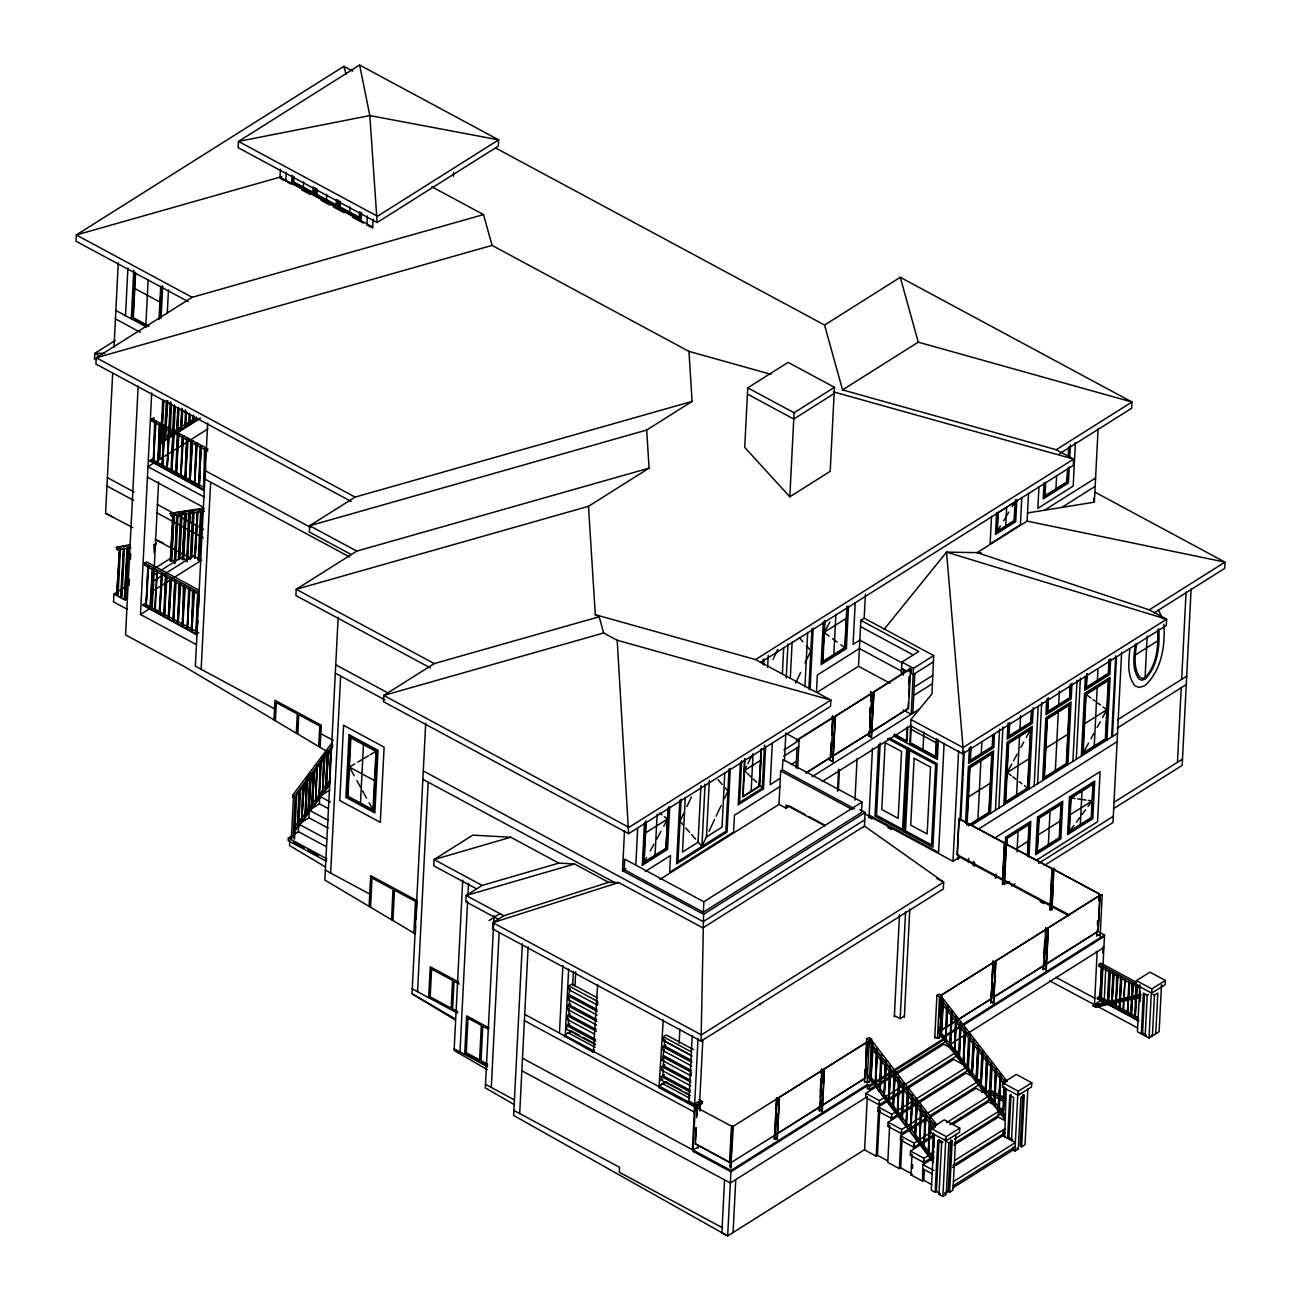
<?xml version="1.0" encoding="UTF-8"?>
<svg xmlns="http://www.w3.org/2000/svg" width="1301" height="1301" viewBox="0 0 1301 1301"><rect width="100%" height="100%" fill="white"/><g stroke="black" fill="none" stroke-linecap="round" stroke-linejoin="round"><path stroke-width="1.5" d="M731.975 1144.116L732.382 1125.674L730.772 1167.745L733.309 1126.292L776.892 1098.808L775.266 1134.96L731.487 1162.33M94.453 359.613L94.778 353.352L115.285 340.423M132.783 527.637L105.576 513.277L112.683 373.127M114 346.993L118.277 262.818M125.514 315.704L127.921 268.022M127.384 585.564L113.919 594.053L113.529 601.891L127.417 609.372M116.716 594.833L119.676 548.746L116.716 594.833L118.082 594.817L120.424 548.648L119.041 549.136M131.303 318.81L133.759 270.299M117.448 595.224L119.79 549.038M135.141 272.381L132.832 318.029L148.46 326.453M135.613 272.917L133.336 317.769L149.013 326.209M120.586 596.899L123.66 548.209L121.302 597.289L120.586 596.899L121.936 596.899L124.408 548.111M124.441 598.98L127.026 548.079L128.409 547.575L125.807 598.98L124.441 598.98L127.661 547.672M125.172 599.371L127.774 547.981M125.904 592.459L125.498 600.298L113.919 594.053M138.166 386.039L125.563 634.921L184.124 666.437L330.552 753.555M129.108 585.287L129.401 579.319M130.409 559.463L130.718 553.494M145.875 324.518L148.151 279.666M196.451 644.629L140.475 614.495L151.697 392.967M198.825 632.855L144.59 603.664L142.59 604.916L196.776 634.888M199.086 590.199L146.59 561.934L144.704 563.138L144.606 565.219L197.15 593.516L198.516 592.654M204.094 490.656L149.891 460.684L151.892 459.416L204.371 487.664M151.908 420.987L152.006 418.889L153.908 417.702L153.794 419.784L151.908 420.987L207.884 451.122M151.892 459.416L149.859 461.465M159.031 319.574L160.706 286.431M159.584 318.16L161.194 286.415M148.704 565.951L146.054 606.055L147.972 565.561M153.372 461.806L155.291 421.329L156.006 421.719L153.372 461.806L154.656 421.719M146.054 606.055L148.07 566.358M161.08 318.225L162.706 285.878M149.924 608.12L152.559 568.033L150.542 607.73M157.958 464.278L159.86 423.801L160.592 424.191L157.958 464.278L159.242 424.191L160.495 423.394M153.29 568.423L150.64 608.51M154.168 552.714L153.941 545.184M158.592 481.842L152.25 607.079L140.475 614.495M159.747 459.269L162.771 399.488M153.583 584.816L152.591 593.679M167.26 313.687L168.463 289.847M156.022 542.68L155.925 544.777L153.843 544.387M163.942 401.033L161.308 441.137L163.308 401.44L164.674 401.424M155.226 610.982L157.145 570.505M166.479 400.513L162.527 466.75L163.828 426.663L165.081 425.866M157.047 572.489L154.51 610.592M162.527 466.75L164.544 427.053L165.812 426.256M165.812 425.915L167.016 402.107M167.845 400.513L165.308 438.616L167.211 400.903M159.096 613.064L161.731 572.977L159.714 612.657M171 402.351L167.113 469.206L168.414 429.135L169.667 428.338M168.967 427.769L170.285 401.96M167.113 469.206L169.13 429.509L170.398 428.728M162.349 575.351L159.812 613.454M169.927 435.689L168.577 435.705L169.927 435.689L171.537 403.944M173.976 405.392L172.561 433.184L167.341 436.388M163.666 615.536L165.682 575.839L164.398 615.926L166.219 577.416M170.984 471.287L172.984 431.59L171.699 471.678L173.618 431.2M173.293 433.575L174.61 405.001M174.025 431.184L175.228 407.376M166.935 577.807L164.398 615.926M174.253 433.575L171.699 471.678M179.034 408.823L177.294 431.054L177.668 408.839M170.366 561.024L172.675 515.326L174.058 514.838L171.716 561.007L170.366 561.024L173.309 514.936M176.562 430.664L178.302 408.433M177.294 431.054L178.497 407.246M168.252 617.991L170.268 578.311L168.984 618.382L170.903 577.904M171.082 561.414L174.058 514.838M175.57 473.759L177.57 434.062L176.286 474.149L178.107 435.656M168.984 618.382L171.618 578.294L170.366 579.091M178.822 436.046L176.286 474.149M182.823 410.27L181.278 428.533L181.571 408.303M174.22 563.089L177.294 514.399L174.854 562.699M182.091 409.88L180.563 428.143M181.278 428.533L182.286 408.693M174.952 563.479L176.66 514.806M172.838 620.463L174.854 580.766L173.57 620.853L176.107 582.75M175.668 561.138L178.042 514.302M183.408 438.502L180.872 476.621L182.156 436.534L182.888 436.925M180.872 476.621L182.791 436.128L183.522 436.518M186.612 411.718L185.279 426.012L185.36 409.75M178.383 559.3L180.66 514.269L182.042 513.765L179.733 559.235M185.279 426.012L185.897 411.327M179.099 559.625L181.294 513.862M180.79 583.238L178.156 623.325L178.806 583.645M184.742 478.687L186.742 439.006L185.458 479.077L187.279 440.584M177.424 622.935L180.075 582.848M178.156 623.325L179.538 584.019M190.304 415.165L189.279 423.492L189.052 413.181M187.994 440.974L185.458 479.077M182.335 559.414L184.661 513.732L186.027 513.228L183.701 559.414L182.335 559.414L185.279 513.342M189.279 423.492L189.783 413.572M183.067 559.804L186.027 513.228M185.376 585.694L182.742 625.797L183.392 586.1M192.581 443.446L190.044 481.549L190.694 441.868M194.109 416.613L193.28 420.971L192.759 416.613M182.01 625.407L184.661 585.304M191.865 443.056L189.328 481.159M182.742 625.797L184.124 586.491M190.044 481.549L192.06 441.852M192.548 420.581L193.377 416.222M188.645 513.196L186.824 561.105M193.28 420.971L193.573 415.019M186.921 561.886L190.027 512.708L187.653 559.544M189.962 588.166L187.328 628.253L188.694 588.963M190.255 559.658L192.646 512.659L194.028 512.171L191.719 557.641M194.63 484.021L196.549 443.543L197.264 443.934L194.63 484.021L195.914 443.934L196.646 444.324M187.328 628.253L189.247 587.776L187.978 588.572M191.084 558.031L193.264 512.269M194.321 557.82L197.378 512.025L195.036 558.21L197.264 511.732M194.548 590.638L191.914 630.725L192.564 591.044M198.484 486.102L200.5 446.406L199.216 486.493L201.135 445.999L199.216 486.493M191.182 630.335L193.719 592.231M191.914 630.725L193.28 591.435M195.036 558.21L198.012 511.635M198.175 559.902L200.63 511.602L202.013 511.098L199.541 559.885L198.175 559.902L199.541 559.885M198.907 560.292L201.265 511.195M195.768 632.806L197.785 593.11L196.5 633.197L197.833 620.821M205.802 449.252L203.802 488.948L204.452 449.268M207.688 423.036L195.361 666.177L274.511 708.785M198.533 606.933L199.134 595.029M205.038 478.573L205.639 466.652M206.339 452.764L206.55 448.796M201.151 669.299L210.632 482.199M280.414 169.211L279.959 178.156L284.317 180.514M285.781 181.294L286.236 172.35M292.042 175.293L291.652 183.002L361.141 220.422L361.532 212.697M293.473 176.237L293.164 182.221L313.443 193.133L313.736 187.149M293.945 176.741L293.684 181.961L312.988 192.353L313.248 187.133M273.958 719.876L274.95 700.296L321.282 725.242L320.16 747.376M275.389 720.738L276.316 702.654L297.311 713.94L296.335 733.195M303.328 187.149L303.605 181.929M314.809 195.475L315.2 187.767M316.647 188.71L316.338 194.695L336.601 205.607L336.91 199.622M317.102 189.198L316.842 194.434L336.146 204.826L336.422 199.59M291.684 835.925L288.318 838.055L288.188 840.69L326.6 861.36M289.781 840.56L289.538 845.504L325.494 867.019M293.115 838.104L295.197 796.911L294.319 798.082L292.627 797.171L292.725 795.074L332.275 742.481M291.326 839.161L293.506 796.001L292.627 797.171M294.319 798.082L294.416 795.984L332.763 744.985M297.783 734.057L298.758 714.721L319.753 726.023L318.712 746.595M326.502 199.622L326.762 194.402M294.481 839.145L294.888 831.225L329.625 785.007M298.791 824.151L297.506 824.492L299.214 790.748M297.506 824.492L299.653 792.374M298.238 824.883L299.864 788.455M295.051 833.811L298.417 831.681L300.58 788.845M302.775 786.032L301.783 820.167L304.141 784.113L301.783 820.167M299.181 822.346L301.621 819.028L303.312 785.69M306.272 781.381L305.28 815.516L307.621 779.478M306.906 779.088L305.833 814.768M305.28 815.516L306.337 779.819M337.984 207.949L338.374 200.24M309.687 776.827L307.979 810.572L309.264 810.214M310.24 776.486L308.548 809.824L328.486 820.508M308.711 810.962L311.053 774.908L308.89 817.744L300.482 823.045M339.805 201.183L339.496 207.168L359.775 218.064L360.068 212.096M340.277 201.671L340.016 206.892L359.32 217.283L359.58 212.063M312.191 806.327L314.533 770.273L312.191 806.327L313.167 772.192M311.459 805.937L313.72 771.851M316.615 767.606L315.639 801.758L317.249 765.313L315.639 801.758M320.192 761.41L319.119 797.106L321.477 761.052L320.745 760.662L319.119 797.106M310.955 809.108L319.379 803.807L319.753 796.342M349.66 212.096L349.936 206.875M323.445 761.427L322.615 792.455L324.242 756.027M322.615 792.455L324.974 756.418M327.185 752.108L328.47 751.75L326.128 787.804L327.104 753.653M325.396 787.414L327.754 751.36M326.128 787.804L328.454 751.767M330.617 749.002L329.625 783.137M329.462 781.999L329.755 776.128M330.259 766.322L331.056 750.628M338.162 617.162L324.843 880.045L415.328 933.874L415.702 926.442M330.194 782.389L330.389 778.356M330.649 873.036L340.634 676.048M367.321 215.999L366.866 224.943L371.175 227.268M372.623 228.033L373.078 219.088M377.144 222.504L369.826 115.578L359.629 65.05L238.473 141.419L238.148 147.696L377.144 222.504L498.299 146.135L498.625 139.857L359.629 65.05M360.475 803.075L363.434 744.579M373.013 809.84L375.973 751.344L350.88 737.83L347.92 796.326L373.013 809.84L369.094 802.733M369.11 906.39L370.671 875.719L417.003 900.65L416.076 919.01M370.557 907.252L372.037 878.061L393.032 889.364L391.503 919.709M392.935 920.555L394.479 890.144L415.474 901.43L413.881 933.012M455.171 1019.919L412.01 993.769L425.703 723.275M453.431 176.253L453.642 172.269M417.556 991.687L428.175 782.161M428.663 997.656L430.224 966.757L458.733 982.109M462.733 880.11L454.114 1050.46L487.322 1069.682M459.985 1051.907L467.612 901.3M467.921 895.283L468.523 883.233M494.055 915.644L485.322 1087.864L514.35 1104.679M491.29 1087.441L499.129 932.817M522.335 943.762L513.635 1115.461L727.666 1235.95L864.628 1149.612M519.684 1113.542L528.141 946.721M597.614 984.515L593.37 1052.314L559.463 1033.075L562.878 965.423M579.726 1035.498L571.22 1030.912L564.488 1035.157L564.406 1036.718L565.252 1036.198L573.757 1040.784M565.333 1034.523L568.651 968.936M569.74 1023.757L566.797 1025.611L566.618 1029.27L595.582 1044.849M594.378 1034.002L567.122 1019.333L567.301 1015.691L570.245 1013.821M596.574 1025.009L567.626 1009.413L567.805 1005.754L570.749 1003.9M597.078 1015.073L568.13 999.493L570.098 988.646M568.813 985.914L568.635 989.573L597.582 1005.153L597.777 1001.494L568.813 985.914L571.757 984.06L597.305 997.818M568.521 1019.984L568.277 1024.684L595.533 1039.353M569.513 1000.127L569.285 1004.827L596.541 1019.496M570.293 1033.01L570.375 1031.351M572.7 985.638L573.399 971.717M575.009 985.963L575.725 971.814M593.37 1052.314L594.297 1050.118M859.831 809.629L865.116 812.475L703.581 914.31L622.496 870.662L624.529 830.526M628.627 833.648L617.178 640.255L603.664 632.985L383.779 695.417L383.453 701.678L628.627 833.648L830.558 706.362L830.867 700.084L755.572 659.574L595.305 614.69L588.491 506.317L649.069 468.132L646.678 430.046L692.099 401.407L688.961 351.384L492.054 245.385L96.258 357.775L95.932 364.036L351.205 501.438M635.799 865.523L637.701 827.778M669.722 806.88L667.559 849.342L642.32 865.246L644.467 822.785M645.768 821.256L643.67 862.888L666.388 848.561L668.486 806.896M646.19 821.207L644.109 862.108L665.982 848.317L667.885 818.801L645.589 832.851M655.053 855.212L657.119 814.263M665.982 848.317L667.966 809.32M698.995 1099.687L702.491 1101.573L702.41 1103.134L695.677 1107.379L659.005 1087.636L659.087 1086.075L665.803 1081.83L681.529 1090.287M659.005 1087.636L663.25 1019.854M690.376 1095.637L661.217 1080.172L661.396 1076.529L664.339 1074.675M690.668 1085.847L661.721 1070.251L661.9 1066.592L664.844 1064.738M662.404 1056.672L691.351 1072.268L691.173 1075.927L662.209 1060.331L664.193 1049.484L662.713 1050.411L691.677 1065.991M662.713 1050.411L662.908 1046.752L665.852 1044.898M692.181 1056.07L663.217 1040.491L663.412 1036.832L666.356 1034.978L693.612 1049.647M679.821 800.196L676.601 863.864L727.08 832.038L730.316 768.371M681.106 799.172L677.951 861.506L725.893 831.274L729.064 768.94M685.253 797.724L682.488 852.057L698.052 842.251L700.93 785.706M679.171 1043.142L679.886 1029.026M688.88 1101.134L692.213 1035.433M697.564 841.405L701.922 846.382L705.077 784.048M709.338 780.405L706.476 836.95L722.039 827.127L724.787 772.794M703.857 901.756L624.708 859.164L624.187 869.605L703.337 912.212L703.857 901.756L862.043 802.05L782.893 759.459L782.356 769.899L780.681 770.956L778.974 804.392L659.9 879.443M703.581 914.31L701.06 1041.142L492.559 928.93L492.884 922.653L503.812 915.758L608.624 882.338L618.658 882.55L702.898 927.889L864.433 826.054L865.116 812.475M698.003 1038.556L694.669 1104.142L699.727 1100.971L701.646 1102.012M695.677 1107.379L695.759 1105.817L702.491 1101.573M695.433 1139.839L696.035 1127.821M696.653 1115.803L697.06 1107.802L731.487 1126.146L729.503 1162.281L695.238 1143.839M696.214 1127.723L695.401 1143.725L729.503 1162.281M696.718 1117.705L697.222 1107.688M699.336 1108.615L699.531 1104.63M699.727 1100.971L702.849 1039.353M698.068 1148.198L698.133 1146.897L693.091 1150.068L730.983 1170.461L867.539 1084.383L869.458 1085.424L890.03 1072.463M699.954 1111.005L700.361 1103.02L701.564 1103.671M747.733 387.828L744.725 447.398L789.821 496.787L830.201 471.336L834.461 387.308L788.13 362.361L747.733 387.828L794.065 412.759L834.461 387.308M740.383 762.337L738.236 804.782L763.476 788.878L765.622 746.416M741.684 760.743L739.586 802.424L762.288 788.113L764.468 745.148M744.595 758.743L742.66 797.009L759.589 786.341L761.492 748.612M745.001 758.727L743.099 796.228L759.182 786.08L760.906 760.158L744.4 770.566L746.319 772.404M724.559 1179.893L721.876 1232.828L727.666 1235.95L730.983 1170.461M732.008 1125.723L730.284 1167.192M731.162 1167.713L730.349 1165.891L731.569 1141.758M731.78 1137.741L732.382 1125.674M751.149 791.154L753.051 753.653M733.081 1232.535L735.764 1179.584M762.516 663.949L762.711 659.965M763.687 664.974L763.98 658.94M759.182 786.08L761.052 749.165M767.639 667.364L768.24 655.379M772.322 742.92L770.208 784.633L780.307 778.274M760.174 1004.86L760.256 1003.413M789.821 496.787L794.065 412.759M782.389 673.609L783.706 647.491M786.227 678L787.967 643.816M784.454 760.809L785.869 732.707M790.292 678.341L792.13 642.109M778.974 804.392L785.967 808.149L786.113 805.01L824.818 825.842M774.339 1139.318L776.713 1097.637L779.364 1099.069L777.315 1139.286L774.404 1138.017L777.315 1139.286M774.599 1139.156L776.713 1097.637M776.892 1098.808L775.266 1134.96M777.364 1119.836L777.656 1113.835M777.347 1123.95L777.852 1113.932M777.055 1139.448L779.364 1099.069M796.049 768.045L797.074 747.782M797.659 768.549L799.074 740.464L787.495 734.219M804.929 686.895L807.677 632.432M808.88 689.026L811.938 628.708M810.068 689.823L813.19 628.139M816.491 691.742L817.337 675.04L859.408 648.516L901.512 671.186M823.273 622.106L821.126 664.551L846.366 648.646L848.512 606.185M824.574 620.512L822.46 662.193L845.178 647.865L847.293 606.201M824.98 620.463L822.915 661.412L844.788 647.622L846.853 606.673M833.843 654.517L835.876 614.316M835.388 717.615L832.364 716.282L835.388 717.615L832.916 761.654L830.136 760.158L831.306 742.042M832.006 728.088L832.624 716.119M807.238 771.948L830.916 757.019L831.632 743.131M832.022 735.195L832.933 717.323L831.29 757.215L805.904 773.217M833.307 746.335L834.022 732.447M834.624 720.526L834.819 716.558L871.751 693.287L834.819 716.558M832.916 761.654L835.128 717.778M819.305 1110.973L819.581 1105.655M820.297 1091.572L820.898 1079.505M821.207 1073.471L821.679 1069.292L824.33 1070.723L822.232 1112.241M819.565 1110.81L819.841 1105.476M820.248 1097.442L821.159 1079.342M821.468 1073.309L821.679 1069.292M820.037 1106.5L821.858 1070.463L820.232 1106.598L776.843 1133.952L820.232 1106.598M837.502 791.35L838.625 769.216M821.809 1105.606L865.393 1078.139L867.23 1042.101L865.214 1078.025L821.809 1105.606L821.923 1099.508M822.915 1083.587L823.435 1069.471L867.035 1041.987L865.214 1078.025M822.021 1111.103L819.37 1109.672L822.021 1111.103L824.33 1070.723M838.397 789.837L839.421 769.704M855.212 602.688L853.098 644.402L859.831 640.157L901.951 662.827M817.093 692.376L858.497 666.275L860.823 620.317L864.189 618.186L865.409 594.346M854.968 800.164L857.083 758.45M862.043 802.05L861.506 812.507L703.337 912.212M870.613 696.019L870.824 692.034L873.849 693.368L871.361 737.407L868.596 735.911L868.792 731.926M869.702 713.973L870.011 707.988M868.596 735.911L869.052 731.764M869.767 717.794L870.271 707.825M870.873 695.856L871.085 691.872M869.686 726.82L870.694 706.98M870.987 701.028L871.394 693.091M832.803 756.255L869.751 732.967L871.751 693.287M908.423 702.41L908.131 708.362L871.263 732.008L871.768 722.088M872.272 712.167L873.28 692.327L910.505 668.86L908.488 708.557L871.263 732.008M871.361 737.407L873.849 693.368M872.483 748.303L869.101 815.06L938.59 852.464L944.119 743.229M878.614 744.448L874.988 816.085L932.915 847.26L937.143 763.687L889.445 738.009M880.192 742.904L876.516 815.288L902.585 829.322L906.651 748.888L887.542 738.594M867.328 1082.546L864.466 1081.245L865.067 1069.162M865.783 1055.062L866.612 1038.946L868.922 1037.482L871.572 1038.914L871.377 1042.947M864.612 1082.416L864.466 1081.245M906.26 1087.734L957.081 1055.696L957.292 1051.517L943.794 1044.248L865.848 1093.36L865.637 1097.54L879.151 1104.825L902.878 1089.864M871.572 1038.914L869.263 1040.377L867.117 1082.676L869.426 1081.212M868.97 1044.882L869.442 1040.767L871.133 1039.71L936.948 1125.105M867.539 1084.383L867.328 1088.563L869.247 1089.604L944.656 1042.068M867.312 1096.662L864.612 1149.938L876.207 1156.166L877.459 1155.369L879.752 1110.111L878.077 1111.168L891.592 1118.437L967.001 1070.902L967.131 1068.121M869.312 1076.399L869.377 1075.146L867.442 1076.382M869.361 1082.53L871.166 1046.963M869.247 1089.604L869.458 1085.424M872.987 1049.744L870.873 1079.375L871.751 1047.289M870.873 1079.375L872.451 1048.183M877.394 1055.453L875.297 1085.083L876.272 1051.045M875.915 1084.676L876.598 1056.493M875.297 1085.083L876.874 1053.891M881.818 1061.161L879.704 1090.791L880.598 1058.705M878.077 1111.168L878.289 1106.988L904.13 1090.693M876.207 1156.166L878.712 1106.728M880.338 1090.384L881.216 1058.298M879.151 1104.825L879.362 1100.646L957.292 1051.517M879.704 1090.791L881.395 1057.648M901.3 674.308L901.918 662.095L918.75 651.492L860.823 620.317M903.236 675.219L903.528 669.397M886.257 1066.853L884.143 1096.483L885.022 1064.397M884.143 1096.483L885.721 1065.308M908.732 684.163L909.123 676.39M909.399 671.121L909.529 668.34L911.464 669.381L911.253 673.56L913.188 674.601L933.37 661.867M890.665 1072.561L888.55 1102.207L889.429 1070.121M908.732 696.442L909.741 676.601M889.185 1101.801L890.063 1069.715M907.252 727.21L906.569 740.789L894.015 734.04M888.55 1102.207L890.128 1071.016M907.74 727.47L907.025 741.57L894.86 735.032M925.206 1118.714L901.495 1133.659L887.981 1126.39L888.193 1122.21L966.123 1073.081L979.637 1080.35L979.425 1084.53L930.28 1115.51M894.324 1016.878L899.495 914.652M903.951 831.664L908.179 748.108M864.189 618.186L933.695 655.59L932.004 693.856L910.911 719.518L909.919 743.131L935.988 757.166L936.899 739.033M933.695 655.59L913.497 668.324L911.172 714.282L903.122 709.956M891.136 1120.34L891.348 1116.339M911.318 725.405L910.424 742.871L935.533 756.385L936.411 738.919M891.592 1118.437L891.803 1114.258L912.359 1101.297M895.088 1078.269L892.974 1107.915L893.852 1075.813M893.608 1107.509L894.681 1071.52M892.974 1107.915L894.551 1076.724M912.847 713.224L914.863 673.528M894.389 1015.577L900.178 1018.683L905.594 911.708M899.511 1083.977L897.397 1113.607L898.373 1079.586M897.397 1113.607L898.975 1082.432M904.325 1017.333L909.806 909.057M904.016 1087.734L901.821 1119.315L902.699 1087.229M932.784 1135.399L913.92 1147.287L900.406 1140.001L900.617 1135.822L926.458 1119.543M902.439 1118.925L903.333 1086.839M887.981 1126.39L889.656 1125.316L887.786 1162.395L899.365 1168.64L901.251 1131.561M901.821 1119.315L903.496 1086.189M901.495 1133.659L901.707 1129.479L923.726 1115.591M899.365 1168.64L900.634 1167.843L902.097 1138.944L900.406 1140.001M922.978 749.62L923.856 732.17M908.342 1095.393L906.228 1125.023L907.122 1092.938M906.228 1125.023L907.822 1093.848M911.529 1098.646L910.651 1130.732L912.863 1099.15M910.651 1130.732L912.164 1098.255M933.988 1156.085L923.824 1162.492L910.326 1155.223L910.537 1151.043L934.053 1136.212M924.344 1169.566L923.791 1180.316L922.539 1181.097L910.944 1174.868L912.001 1154.166L910.326 1155.223M912.505 1168.331L912.7 1164.509M913.481 1149.19L913.676 1145.173M917.189 1106.809L915.075 1136.44L915.953 1104.354M913.92 1147.287L914.131 1143.107L931.272 1132.293M915.709 1136.049L916.782 1100.061M915.075 1136.44L916.652 1105.265M938.346 739.927L937.354 759.508L893.478 735.894M921.612 1112.518L919.498 1142.148L920.376 1110.062M919.498 1142.148L921.075 1110.973M926.133 1116.274L923.921 1147.856L924.8 1115.77M932.167 1173.909L922.751 1168.835L922.962 1164.671L931.858 1159.061M923.921 1147.856L925.596 1114.729M922.539 1181.097L922.751 1168.835M923.385 1164.395L923.58 1160.394M923.824 1162.492L924.035 1158.313L934.216 1151.905M930.443 1123.934L928.345 1153.564L929.223 1121.478M928.963 1153.174L929.646 1124.975M928.345 1153.564L929.922 1122.389M934.736 1038.214L936.915 995.379L939.013 994.062L941.664 995.476L941.469 999.444M930.817 1128.325L930.605 1132.504L946.055 1140.814L959.52 1132.342L959.731 1128.162L944.282 1119.836L930.817 1128.325L946.266 1136.635L959.731 1128.162M934.817 1036.897L937.468 1038.328L939.566 996.81L941.664 995.476M1005.234 1115.461L939.68 1030.831L937.988 1031.904L1005.023 1119.754M1004.193 1083.879L939.582 1000.469L939.777 996.68M932.069 1158.362L933.386 1158.882L932.069 1158.362L933.337 1133.025M993.476 962.512L940.851 995.46L993.281 962.415L991.655 998.55L939.208 1031.595L939.224 1027.497M939.94 1013.479L940.542 1001.461M932.752 1159.272L934.037 1133.935M939.208 1031.595L939.42 1027.595M939.924 1017.593L940.737 1001.575M934.118 1134.472L931.288 1190.252L935.159 1192.318L936.427 1191.521L939.029 1140.034L942.883 1142.115L941.631 1142.912L939.013 1194.399L942.883 1196.481L946.25 1194.351L948.852 1142.863L952.218 1140.749L950.771 1139.969L948.169 1191.456L944.802 1193.586L946.25 1194.351M933.988 1147.189L934.183 1143.286M939.501 1038.312L941.273 1003.396M943.355 1004.73L941.192 1035.238L942.119 1002.225M941.192 1035.238L942.818 1003.12M935.159 1192.318L937.761 1140.831L939.029 1140.034M865.116 813.987L953.015 861.295L958.626 750.742M948.12 1006.275L946.64 1005.917L947.974 1006.421L945.616 1041.011L946.543 1007.933M945.616 1041.011L947.242 1008.828M958.967 818.622L957.146 854.659L1002.616 879.134L1004.6 842.983L958.967 818.622L1004.437 843.097M957.308 854.546L959.13 818.508M821.988 781.641L910.586 725.779L962.707 753.832L963.033 747.571L946.543 552.128L981.165 552.697M958.252 854.399L958.008 859.424L959.748 857.05L1068.788 915.741M959.959 820.866L963.456 751.848M952.186 1016.162L950.023 1046.785L950.966 1013.642M960.788 820.329L964.285 751.311M950.657 1046.394L951.6 1013.251M950.023 1046.785L951.665 1014.552M942.883 1196.481L945.697 1140.717M946.055 1140.814L946.266 1136.635M956.609 1021.887L954.446 1052.574L955.389 1019.35M965.537 823.273L968.399 766.663L993.59 750.775L990.419 813.45M969.359 747.864L968.562 763.524L993.801 747.62L994.501 733.91M954.446 1052.574L956.089 1020.26M966.676 824.98L969.587 767.427L992.24 753.149L989.232 812.686L968.188 825.956M970.611 747.067L969.895 761.166L992.614 746.839L993.232 734.756M967.115 824.232L969.977 767.688L991.801 753.93L988.841 812.426L968.578 825.208M971.034 746.79L970.351 760.369L992.224 746.579L992.809 734.951M948.169 1191.456L949.616 1192.236L952.218 1140.749M961.032 1027.595L958.87 1058.347L959.813 1025.074M968.432 862.384L968.643 858.367M959.487 1057.941L960.333 1026.7M958.87 1058.347L960.496 1025.969M955.796 1134.326L952.982 1190.122L949.616 1192.236M965.456 1033.303L963.277 1064.12L964.22 1030.782M963.911 1063.714L964.659 1034.441M973.181 865.36L973.376 861.392M963.277 1064.12L964.919 1031.677M991.525 516.399L990.126 543.867L1020.423 524.758L1021.805 497.307M974.351 866.32L974.547 862.27M977.929 819.305L980.889 760.809M981.279 753.474L981.881 741.846M967.001 1068.983L968.562 1038.296M967.7 1069.894L969.343 1037.271M968.334 1069.503L970.074 1034.962L968.741 1034.458L970.074 1034.962M996.599 512.529L995.493 534.402L1015.691 521.685L1016.797 499.795M997.818 512.724L996.842 532.044L1014.504 520.904L1015.577 499.649M1008.34 506.089L1015.073 501.844L1014.113 520.66L997.282 531.263L998.241 512.464L1006.649 507.146L1005.706 525.962M971.424 1074.756L973.067 1042.085M972.042 1074.366L973.603 1043.613M973.766 1042.995L972.107 1075.667L974.303 1044.508M978.189 1048.704L976.531 1081.44L977.49 1047.793M977.929 1051.257L975.831 1080.529M977.165 1081.05L978.726 1050.232M980.255 1086.302L981.913 1053.517M982.613 1054.412L980.954 1087.229L983.149 1055.94M995.46 810.279L999.575 729.08M995.33 878.11L995.525 874.386M998.826 808.149L1002.941 726.95M986.337 1059.225L985.361 1093.003L987.036 1060.12M995.72 878.37L995.932 874.305M986.776 1062.689L985.995 1092.596L987.573 1061.665M990.728 1002.925L991.297 991.557M992.012 977.474L993.086 961.228L995.753 962.659L993.639 1004.177M990.988 1002.746L993.086 961.228M993.346 991.443L993.753 983.442L993.33 995.558M994.663 965.423L994.858 961.406L1046.004 929.402L1044.166 965.44L993.232 997.558M994.647 969.521L995.054 961.52L1046.004 929.402M993.379 1004.339L995.753 962.659M989.085 1097.865L990.76 1064.934M1003.868 804.977L1007.055 742.302L1032.295 726.381L1029.124 789.056M1007.999 723.486L1007.202 739.163L1032.441 723.258L1033.238 707.581M989.541 1095.572L989.329 1099.752L949.909 1124.584M989.785 1098.776L991.46 1065.828M990.468 1098.337L992.045 1067.34M1009.267 722.689L1008.551 736.805L1031.27 722.478L1031.872 710.395M1009.69 722.429L1008.991 736.008L1030.88 722.218L1031.465 710.59M1002.453 884.16L1004.486 883.216L1002.453 884.16L1004.6 842.983M1002.746 884.322L1004.795 844.105L1006.519 843.015L1004.795 844.105M1005.25 843.227L1005.543 837.291L1030.782 821.37L1028.977 857.001M1004.112 884.371L1006.226 842.853M1004.421 884.534L1006.73 838.055L1029.449 823.744L1027.806 856.188M995.867 1071.552L994.208 1104.549L995.167 1070.642M1006.746 845.748L1007.12 838.316L1028.993 824.525L1027.4 856.091M996.403 1073.097L994.826 1104.159L993.509 1103.638M962.707 753.832L1166.314 625.488L1166.639 619.227L1149.255 609.86L977.132 552.632L1027.123 521.116L1028.522 493.372M1000.29 1077.261L998.615 1110.322L1000.469 1073.862M997.948 1117.396L998.143 1113.396M1000.03 1079.846L997.916 1109.411M999.249 1109.932L1000.827 1078.805M1016.601 794.927L1019.561 736.431M1019.935 729.113L1020.618 715.534M1002.86 1082.92L1002.648 1087.099L1018.098 1095.409L1031.563 1086.92L1031.774 1082.741L1016.325 1074.431L1002.86 1082.92L1018.309 1091.23L1031.774 1082.741M998.599 1107.379L1001.981 1109.184L1001.754 1113.363L954.316 1143.27M1003.722 1087.912L1003.038 1116.095L1005.055 1088.417M1003.038 1116.095L1004.518 1086.872M1017.024 851.846L1018.065 831.42M952.576 1167.452L1002.811 1135.789L1003.006 1131.789M1003.77 1136.31L1004.112 1129.512M1006.161 1089.035L1004.73 1136.83M1038.962 486.574L1037.856 508.333L1073.195 486.054L1075.407 442.551M1009.804 1095.426L1007.625 1138.391L1008.893 1137.594L1011.072 1094.629L1009.804 1095.426L1013.674 1097.491L1011.495 1140.473L1012.747 1139.676L1008.893 1137.594M1027.546 788.032L1030.506 729.536L1008.633 743.326L1005.657 801.823L1027.546 788.032L1024.472 785.674M1044.036 482.834L1043.223 498.868L1068.463 482.964L1069.276 466.913M1045.256 482.801L1044.573 496.51L1067.292 482.199L1067.975 468.49M1045.695 482.313L1045.012 495.73L1066.885 481.939L1067.568 468.539M952.722 1188.024L1012.991 1150.035L1013.137 1147.124M1012.991 1150.035L1014.926 1151.06L1017.854 1093.312L1019.773 1094.352M1018.098 1095.409L1018.309 1091.23M1034.165 785.869L1038.182 706.703M1014.926 1151.06L1018.293 1148.946L1020.895 1097.459L1024.261 1095.328L1022.814 1094.548L1020.195 1146.051L1021.659 1146.832L1025.009 1144.701L1027.839 1088.937M1037.58 783.722L1041.694 702.524M1021.659 1146.832L1024.261 1095.328M1055.957 488.834L1056.623 475.418M1042.638 780.535L1045.809 717.859L1071.048 701.955L1067.877 764.63M1046.752 699.06L1045.955 714.737L1071.211 698.816L1071.991 683.155M1048.021 698.263L1047.305 712.363L1070.024 698.052L1070.625 685.969M1048.443 698.003L1047.744 711.582L1069.633 697.791L1070.316 684.212M1048.346 844.691L1050.037 811.271M1068.154 457.041L1068.641 447.463M1068.576 456.732L1069.064 446.942M1043.516 964.48L1043.256 969.814L1043.776 964.317M1044.02 954.43L1044.736 940.347M1044.085 958.284L1044.898 942.2M1045.305 934.151L1045.614 928.117L1048.264 929.548L1046.232 969.765L1043.321 968.497L1046.232 969.765M1045.809 929.304L1043.987 965.342L993.037 997.444M1069.78 456.895L1070.398 444.861M1045.776 960.333L1045.581 964.334L1097.995 931.288L1100.012 895.348L1098.19 931.386L1045.744 964.448L1045.955 960.447M1046.687 942.314L1047.094 934.297M1055.355 770.501L1058.347 711.484M1058.689 704.687L1059.372 691.107M1046.655 946.429L1047.272 934.411M1045.971 969.928L1048.264 929.548M1049.94 909.708L1051.972 908.781L1049.94 909.708L1052.086 868.548L1006.242 844.056L1051.924 868.645M1050.232 909.871L1052.086 868.548M1053.403 880.631L1053.712 868.401L1051.907 910.098L1053.192 884.647M1069.373 831.437L1071.065 798.001L1092.938 784.21L1091.246 817.646L1069.373 831.437L1073.992 825.387M1072.918 761.443L1077.033 680.244M1076.285 759.329L1080.399 678.13M1081.326 756.141L1084.514 693.466L1110.111 677.333L1106.94 739.993M1085.359 676.618L1084.66 690.343L1109.899 674.422L1110.696 658.761M1027.367 512.984L1094.369 502.17L1098.109 428.338M1086.725 673.869L1086.01 687.969L1108.728 673.658L1109.444 659.558M1083.115 752.986L1086.091 694.49L1108.322 680.472L1105.362 738.968L1083.115 752.986L1088.628 742.952M1087.148 673.609L1086.449 687.188L1108.322 673.398L1109.021 659.818M1080.318 824.541L1082.009 791.106M1097.393 680.293L1097.979 668.649M1094.239 745.977L1097.198 687.481M1096.857 936.313L1097.036 930.752M1097.426 924.946L1097.54 920.685M1098.646 900.829L1098.873 894.551L1102.289 895.039L1098.873 894.551M1140.701 994.566L1094.483 1004.714L1097.166 951.763L1096.206 951.242M1100.174 936.557L1102.191 894.812M1138.375 1020.748L1097.393 998.68L1097.442 997.639L1099.134 996.582L1138.326 1017.675M1140.018 988.353L1099.036 966.301L1099.134 964.204L1100.825 963.147L1136.456 982.336M1111.623 737.049L1115.738 655.85M1099.134 996.582L1097.393 998.68M1112.469 736.512L1116.469 657.347M1102.598 966.871L1100.386 998.599L1101.248 966.871M1099.654 998.209L1101.882 966.48M1100.386 998.599L1101.963 967.261M1102.646 952.852L1102.939 946.998L1103.899 947.518L950.868 1043.987M1101.329 998.143L1104.533 934.98L1099.166 932.101M1104.24 1000.68L1105.736 968.562M1121.625 652.143L1112.989 822.541L1044.231 865.49M1108.11 1002.762L1109.607 970.627M1114.176 973.099L1111.965 1004.844L1112.827 973.115M1111.249 1004.453L1113.363 974.677M1111.965 1004.844L1113.558 973.506M1117.949 977.132L1115.819 1006.909L1116.697 975.197L1118.047 975.181M1115.819 1006.909L1117.413 975.571M1121.901 977.262L1119.689 1008.991L1120.551 977.262M1118.958 1008.6L1121.186 976.872M1119.689 1008.991L1121.267 977.653M1123.544 1011.072L1125.04 978.954M1122.828 1010.682L1124.942 980.905M1129.528 983.377L1127.414 1013.154L1128.91 981.019M1127.414 1013.154L1129.626 981.409M1136.7 643.637C1135.09 654.631 1133.008 667.722 1139.92 677.333L1142.457 678.406L1145.091 677.593L1147.189 635.994M1133.496 983.491L1131.268 1015.235L1132.764 983.101M1130.553 1014.845L1132.667 985.068M1131.268 1015.235L1132.13 983.507M1137.253 987.524L1135.139 1017.301L1135.285 999.282M1135.48 995.363L1135.984 985.573L1137.35 985.573M1136.44 980.629L1136.228 984.808L1151.661 993.118L1165.127 984.629L1165.338 980.45L1149.889 972.14L1136.44 980.629L1151.873 988.939L1165.338 980.45M1135.139 1017.301L1136.716 985.963M1139.839 984.792L1137.448 1031.774L1149.043 1038.003L1159.126 1031.644L1161.517 984.662M1139.79 1000.973L1140.294 991.183M1139.887 1001.754L1140.278 993.931M1148.507 994.419L1147.238 995.216L1143.384 993.135L1141.319 1033.856L1142.571 1033.059L1144.538 994.273M1147.238 995.216L1145.173 1035.921L1146.441 1035.141M1149.043 1038.003L1151.32 992.972M1151.661 993.118L1151.873 988.939M1155.76 1033.758L1157.825 993.037L1154.459 995.167L1152.41 1035.889L1150.962 1035.108M1177.454 762.305L1181.227 687.725M1181.65 679.366L1186.073 592.085M1191.114 588.898L1182.17 765.378L1113.445 808.718M1129.772 649.784C1128.666 661.689 1126.845 675.691 1134.83 685.692L1139.107 687.497L1144.669 685.773C1161.435 670.747 1165.501 645.735 1163.826 624.22M1157.5 629.798C1158.638 646.093 1156.784 665.234 1145.091 677.593M1135.464 644.109C1133.789 655.493 1131.675 669.072 1138.912 678.992L1141.79 680.195L1145.01 679.22C1157.776 666.356 1159.988 646.012 1158.752 628.692M683.643 813.483L679.984 821.289L683.074 824.818M686.912 806.555L691.384 797.025M772.989 659.542L777.754 649.394M701.922 846.382L707.077 835.421M708.996 831.323L714.574 819.484M716.135 816.15L721.177 805.433M724.413 798.57L727.942 791.057L724.966 787.658M795.643 683.106L800.652 672.454M805.108 662.957L810.816 650.825L806.376 645.686M744.4 770.566L746.628 766.11M747.847 763.687L752.011 755.393M663.786 826.281L667.462 819.061L664.274 816.638M824.395 632.156L829.892 622.024M1011.186 775.624L1007.153 772.566L1011.771 764.077M1013.512 760.89L1017.187 754.141M1020.813 747.457L1023.724 742.107M1026.294 737.391L1030.278 730.072M650.24 850.935L653.948 844.203M656.777 839.031L661.054 831.241M1090.937 738.74L1093.799 733.504M1097.133 727.438L1100.207 721.827M1102.532 717.583L1106.842 709.728L1103.069 706.963M642.32 865.246L646.499 857.766M997.282 531.263L1000.404 526.059M1003.656 520.742L1008.828 512.106M1012.276 506.512L1015.073 501.844M1076.447 822.053L1079.619 817.776M1081.993 814.572L1085.522 809.791M1087.994 806.457L1092.092 800.928L1088.303 800.408M307.02 778.031L310.614 773.249M321.396 758.906L326.193 752.531M332.666 747.067L296.726 794.878L294.937 830.168L329.69 783.966M294.449 827.68L330.389 779.868M303.979 815.971L311.167 806.409M314.761 801.627L323.185 791.707M326.746 785.69L330.34 780.909M883.964 629.489L946.543 552.128L1166.639 619.227L963.033 747.571L910.911 719.518M863.132 827.501L864.433 826.054L943.68 882.127L943.323 889.038L701.06 1041.142M869.296 1043.662L868.58 1044.394L933.89 1128.699M943.697 1000.567L942.217 1000.209L942.997 999.672M952.543 1011.983L951.064 1011.625L951.844 1011.088M956.951 1017.691L955.487 1017.333L956.268 1016.797M959.91 1023.041L961.244 1023.545L960.057 1022.895M964.952 1028.359L965.033 1029.66L965.098 1028.213M973.945 1039.629L973.864 1041.06L973.311 1040.019M977.588 1045.874L978.921 1046.378L977.734 1045.728M983.491 1051.94L982.157 1051.436M987.898 1057.648L986.434 1057.29L987.199 1056.737M991.541 1062.559L991.557 1063.893L991.687 1062.413M996.745 1069.064L995.411 1068.56M999.688 1074.415L1001.168 1074.772M1004.811 1081.017L1004.746 1079.716L1004.957 1080.871M1104.809 1001.998L1101.231 1000.046L1092.807 1005.771L1095.523 1007.234L1097.133 1006.193M352.815 71.116L343.887 66.318L76.336 234.961L76.011 241.238L188.287 301.653M492.054 245.385L483.517 214.584L192.158 297.311L96.258 357.775L355.092 497.096L692.099 401.407M155.372 422.109L156.64 421.313M161.226 423.784L159.242 424.191M172.366 431.997L174.253 430.794M158.803 441.023L162.235 438.86M165.666 436.681L196.581 417.198M175.928 430.973L181.912 428.143M184.514 425.573L196.532 417.995M184.563 425.622L185.913 425.622M188.547 423.101L189.913 423.101M159.373 443.332L198.874 418.434M159.958 443.348L199.46 418.45M159.34 444.113L200.549 418.141M176.952 434.453L178.839 433.266M177.668 434.843L179.554 433.656M181.522 436.925L183.425 435.737M182.254 437.315L184.14 436.128M186.108 439.396L188.011 438.209M152.64 461.416L153.99 461.416M186.84 439.787L188.726 438.6M207.818 428.972L147.956 466.701L203.948 496.836M157.226 463.888L158.576 463.872M191.426 442.259L193.312 441.055M195.28 444.324L197.183 443.137M161.812 466.36L164.446 426.256L165.178 426.647M196.012 444.714L197.898 443.527M199.866 446.796L201.769 445.609M200.598 447.186L202.484 445.999M166.398 468.815L167.748 468.815M130.994 547.867L117.22 549.705L116.293 547.379L129.937 544.712M204.517 511.293L171.065 515.749L170.138 513.44L203.704 508.106M117.22 549.705L118.895 548.632M171.065 515.749L172.74 514.692M182.042 513.765L180.66 514.269M194.028 512.171L192.646 512.659M202.013 511.098L200.63 511.602M155.99 567.545L169.455 559.056L174.415 561.723M152.819 575.481L157.876 572.31M161.243 570.18L181.424 557.446L186.401 560.129M153.03 581.303L193.41 555.852L201.688 560.308M165.78 576.619L167.032 575.823M152.624 591.044L200.598 560.812M174.952 581.563L176.204 580.766M145.338 605.664L146.688 605.648M355.092 497.096L309.671 525.734L309.345 532.011L351.254 554.551M186.596 627.863L187.946 627.863M649.069 468.132L356.799 551.104L296.221 589.288L295.912 595.565L430.403 667.95M495.779 148.07L824.574 325.055L900.292 277.308L1131.951 402.009L1131.642 408.27L1059.274 453.886M834.136 393.569L793.756 419.036L747.425 394.089M842.544 389.893L918.262 342.163L1131.951 402.009L1056.233 449.739L842.544 389.893L824.574 325.055M603.664 632.985L599.176 616.772L434.258 663.591L383.779 695.417L628.952 827.387L830.867 700.084L617.178 640.255M321.428 795.285L329.852 789.983M755.572 659.574L1073.601 459.09L1056.233 449.739M760.418 662.583L1073.292 465.351L1073.601 459.09L833.453 391.845M823.972 632.416L846.268 618.365M1044.492 510.22L1095.588 478.004M1061.73 507.439L1095.166 486.363M608.624 882.338L574.522 863.978L558.845 863.116L482.151 885.428L466.165 895.495L465.856 901.772L498.364 919.27M488.997 920.571L499.942 913.676M797.399 739.732L832.933 717.323M910.131 668.665L873.28 692.327M796.082 740.985L833.29 717.518M783.934 750.01L799.074 740.464M783.609 756.271L798.765 746.725M622.496 870.662L625.862 868.548M791.333 764.549L796.391 761.361M914.18 687.107L932.687 675.447M913.757 695.466L932.264 683.806M645.263 871.491L670.503 855.57L669.657 872.288L733.601 831.973L734.447 815.272L779.884 786.633M834.12 755.003L869.751 732.967M830.136 760.158L833.177 761.475M812.117 776.73L919.254 709.191M785.967 808.149L789.333 806.018L805.173 814.556M1149.255 609.86L1224.989 562.13L1095.328 492.347M1153.987 612.95L1224.664 568.407L1224.989 562.13L1027.123 521.116M568.13 999.493L569.594 998.566M864.758 819.793L703.207 921.628L423.297 770.956M567.626 1009.413L569.09 1008.486L568.781 1014.764L596.037 1029.433M1135.236 655.037L1157.955 640.71M567.122 1019.333L568.586 1018.407M968.497 796.928L990.321 783.186M1007.153 772.566L1029.026 758.776M1045.906 748.14L1067.779 734.349M1084.595 723.746L1106.842 709.728M1117.705 719.681L1186.691 676.195M1117.283 728.04L1186.268 684.537M971.945 825.094L1117.51 733.341M977.832 829.485L1117.087 741.7M663.217 1040.491L664.697 1039.564L664.372 1045.825L691.628 1060.494M953.015 861.295L959.748 857.05M994.419 838.234L1100.093 771.623L1097.556 821.76L1036.198 860.433M662.209 1060.331L663.689 1059.404L663.364 1065.665L690.62 1080.334M661.721 1070.251L663.185 1069.324L662.876 1075.602L690.115 1090.271M1017.219 848.138L1028.148 841.243M1038.247 834.868L1060.12 821.077M1070.219 814.719L1092.092 800.928M661.217 1080.172L662.681 1079.245M665.803 1081.83L659.087 1086.075L695.759 1105.817M1113.51 802.603L1182.495 759.117M1006.145 883.818L1009.543 881.671M1038.458 863.441L1113.314 816.264M1053.712 868.401L1051.972 869.507L1054.005 868.564M1050.102 904.683L1004.421 880.094M900.178 1018.683L904.39 1016.032M1045.614 928.117L1048.004 929.711M821.858 1070.463L778.47 1097.816L822.053 1070.56M1047.403 928.296L1099.817 895.251M867.23 1042.101L823.435 1069.471M1047.565 928.41L1100.012 895.348M871.101 1040.052L869.426 1041.109L935.273 1126.162M939.582 1000.469L941.273 999.412M939.029 1031.498L991.655 998.55M870.174 1078.464L871.491 1078.968M940.493 1034.328L941.826 1034.848M937.468 1038.328L939.566 1037.011M942.932 1036.848L1104.533 934.98M944.591 1037.076L1104.468 936.297M893.462 1070.3L943.16 1038.979M889.965 1073.764L869.393 1086.725L867.474 1085.701L730.918 1171.778L693.026 1151.385L695.319 1106.208L696.523 1106.858M893.397 1071.601L943.095 1040.28M944.916 1040.101L946.234 1040.621M864.791 1098.255L730.349 1182.999L521.847 1070.788M883.444 1095.572L884.778 1096.092M953.747 1051.663L955.08 1052.167M1099.036 966.301L1100.711 965.244M907.513 1088.563L953.698 1059.453L965.521 1065.828M878.842 1111.574L880.517 1110.517M982.011 1051.582L983.345 1052.086M915.79 1099.134L965.488 1067.812M896.698 1112.697L898.032 1113.217M905.545 1124.113L906.862 1124.633M1103.524 1000.29L1104.874 1000.29M995.281 1068.706L996.599 1069.211M927.125 1113.461L979.637 1080.35M901.382 1140.522L903.057 1139.465M1115.103 1006.519L1116.453 1006.519M989.687 1091.75L991.362 1090.693L1005.543 1098.32M946.705 1122.568L987.833 1096.645M918.799 1141.237L920.132 1141.758M1126.682 1012.763L1128.048 1012.747M952.917 1124.308L988.467 1101.914L995.216 1105.557M923.222 1146.945L924.556 1147.466M1134.391 1016.91L1135.757 1016.91M944.119 1139.774L945.811 1138.717M954.544 1139.091L1001.981 1109.184M953.877 1145.173L998.371 1117.136L1004.648 1120.503M910.944 1174.868L912.212 1174.071M954.918 1160.313L1005.153 1128.65M953.031 1165.533L1004.941 1132.829L1003.965 1132.309M953.405 1181.601L1015.349 1142.538L1002.811 1135.789M939.013 1194.399L940.281 1193.602L936.427 1191.521M953.194 1185.78L1015.138 1146.718M944.737 1193.05L947.892 1191.065M1011.56 885.9L1014.991 883.753M354.23 775.803L349.4 767.07L354.831 763.866M357.791 762.11L361.711 759.784M363.857 758.516L368.557 755.735M370.151 754.791L375.973 751.344M618.658 882.55L492.884 922.653L701.369 1034.88L943.68 882.127L936.622 878.338M558.845 863.116L510.773 837.242L434.095 859.554L433.77 865.815L476.491 888.811M574.522 863.978L466.165 895.495L503.812 915.758M281.65 176.676L76.336 234.961L192.158 297.311M646.678 430.046L309.671 525.734L356.799 551.104M588.491 506.317L296.221 589.288L434.258 663.591M1092.807 1005.771L1140.928 995.2M1099.182 1005.754L1138.57 997.086M1095.523 1007.234L1140.831 997.282M981.653 1092.287L991.362 1090.693M990.5 1093.686L989.573 1093.832L1005.527 1102.419M170.138 513.44L204.029 508.902M178.644 513.911L184.547 513.114M188.482 512.594L192.418 512.074M198.321 511.277L202.257 510.756M116.293 547.379L130.246 545.509M730.349 1165.891L730.772 1167.745M104.682 353.319L94.778 353.352L100.112 356.23M510.773 837.242L472.783 835.144L434.095 859.554L482.151 885.428M1071.065 798.001L1075.033 798.554M1077.618 798.912L1080.546 799.334M1082.741 799.627L1086.026 800.082M688.961 351.384L770.973 374.346M155.161 539.232L163.552 543.281M105.576 513.358L111.984 516.66M155.469 539.622L191.149 558.454M1049.663 980.808L1094.483 1004.714M431.834 186.775L483.517 214.584M280.008 177.131L372.671 227.008M287.537 182.238L291.066 184.14M301.637 189.832L310.451 194.581M321.038 200.273L329.852 205.021M333.365 206.908L343.952 212.6M352.766 217.348L363.337 223.04M860.514 626.578L913.156 654.923M901.918 662.095L913.497 668.324M901.593 668.356L907.87 671.739M858.497 666.275L890.095 683.269M134.816 288.513L159.909 302.027M870.824 692.034L873.589 693.531M911.123 729.292L936.216 742.806M115.854 310.5L146.623 327.071M115.431 318.859L140.378 332.292M868.857 735.748L871.637 737.244M595.305 614.69L599.176 616.772M152.006 418.889L207.997 449.024M1051.907 905.659L1069.65 915.01M1040.117 901.658L1043.695 903.577M782.356 769.899L854.464 808.718M868.564 817.174L872.077 819.077M887.9 827.582L891.413 829.485M780.681 770.956L852.627 809.694M205.265 470.718L310.663 527.442M204.842 479.077L349.644 557.007M1099.134 964.204L1140.115 986.272M1153.011 994.387L1154.459 995.167M158.852 463.969L165.845 467.726M169.341 469.612L197.345 484.688M149.891 460.684L204.127 489.875M808.702 816.443L824.558 824.98M147.436 477.142L203.411 507.276M1118.681 1008.177L1122.243 1010.096M1097.442 997.639L1138.424 1019.691M1138.635 1020.618L1100.256 999.949M1055.713 977.23L1095.068 998.404M1097.215 1006.177L1137.334 1027.774M1142.571 1033.059L1145.156 1034.441M107.381 477.63L134.117 492.022M157.291 504.495L203.607 529.426M992.826 961.39L995.493 962.821M106.958 485.989L133.694 500.381M156.852 512.854L203.184 537.785M335.739 664.827L388.836 693.417M144.704 563.138L198.939 592.329M936.915 995.379L939.566 996.81M335.316 673.186L384.868 699.857M148.038 606.331L151.55 608.201M155.047 610.088L165.536 615.747M142.59 604.916L196.825 634.107M422.874 779.315L614.511 882.452M991.46 1092.694L1005.64 1100.337M320.843 733.715L333.267 740.399M986.158 1093.751L976.026 1088.287L929.418 1117.575L930.117 1118.486L930.052 1117.185M866.612 1038.946L869.263 1040.377M349.4 767.07L374.493 780.584M1016.845 1148.165L1018.293 1148.946M321.493 797.285L330.226 801.985M821.419 1069.455L824.07 1070.886M865.848 1093.36L879.362 1100.646M319.379 803.807L328.096 808.506M947.404 1142.083L948.852 1142.863M878.289 1106.988L891.803 1114.258M937.761 1140.831L941.631 1142.912M292.725 795.074L294.416 795.984M888.193 1122.21L901.707 1129.479M900.617 1135.822L914.131 1143.107M308.89 817.744L328.096 828.087M910.537 1151.043L924.035 1158.313M298.075 823.761L326.73 839.145M922.962 1164.671L933.939 1170.575M298.417 831.681L326.356 846.723M663.412 1036.832L690.668 1051.501M776.437 1097.8L779.104 1099.231M288.318 838.055L326.73 858.725M877.459 1155.369L887.396 1160.72M900.634 1167.843L910.554 1173.177M923.791 1180.316L931.646 1184.528M663.429 1040.361L690.685 1055.03M293.359 842.479L304.06 848.252M307.621 850.171L318.322 855.928M569.789 994.907L597.029 1009.576M568.309 995.834L597.273 1011.43M662.908 1046.752L691.856 1062.332M325.348 870.174L369.744 894.08M663.868 1055.745L691.124 1070.414M567.805 1005.754L596.769 1021.35M567.301 1015.691L596.265 1031.27M661.9 1066.592L690.864 1082.188M566.797 1025.611L595.76 1041.19M661.396 1076.529L690.359 1092.108M583.141 1037.336L595.061 1043.744M685.025 1092.173L688.522 1094.06M567.87 1032.636L595.126 1047.321M662.469 1083.554L689.725 1098.223M697.206 1102.256L699.141 1103.297M688.88 1101.036L696.604 1105.183M564.488 1035.157L593.451 1050.736M524.71 1014.373L559.463 1033.075M582.279 1045.37L590.8 1049.94M594.199 1051.777L659.835 1087.116M671.771 1093.523L675.17 1095.361M683.692 1099.947L687.091 1101.784M688.798 1102.695L694.588 1105.817L692.376 1149.694L522.482 1058.25M459.286 984.011L454.033 981.182L452.634 1008.942L457.887 1011.771M524.384 1020.635L694.279 1112.079M489.046 1027.92L466.636 1015.853L464.733 1053.468L487.127 1065.519M487.794 1028.847L482.785 1026.164L481.045 1060.64L487.712 1064.218M412.254 988.825L457.171 1013.007M454.195 1048.801L487.647 1066.804M485.501 1084.335L514.302 1099.833M513.895 1110.42L619.52 1167.29L619.276 1172.217L722.136 1227.591M1108.371 1003.949L1138.651 1020.537M412.01 993.769L455.22 1018.846M824.362 632.709L829.176 636.222M832.526 638.677L837.112 642.027M840.869 644.759L844.788 647.622M1086.091 694.49L1090.905 698.035M1092.921 699.515L1095.084 701.093M1097.702 703.012L1100.402 704.996M1012.698 776.778L1015.918 779.201M1019.09 781.608L1021.887 783.722M659.396 812.962L661.884 814.849M747.359 773.396L750.921 776.827M753.246 779.055L756.564 782.243M758.564 784.161L763.476 788.878M717.989 779.673L722.234 784.536M685.822 827.973L689.595 832.282M691.498 834.461L695.628 839.178M799.253 637.457L802.896 641.686M1007.25 1081.538L941.42 996.533L939.729 997.591L1005.575 1082.595M942.851 999.818L943.55 1000.713M951.698 1011.235L952.397 1012.129M956.121 1016.943L956.82 1017.837M987.069 1056.884L987.768 1057.794M1000.323 1074.008L1001.022 1074.919M940.851 1033.677L945.794 1040.068M960.626 1059.225L970.53 1071.991M982.889 1087.961L986.597 1092.742M989.069 1095.93L995.249 1103.915M1001.315 1111.753L1004.697 1116.095M937.988 1031.904L1004.779 1118.128M869.361 1042.329L935.208 1127.333M869.377 1075.146L933.988 1158.557M870.564 1077.992L873.052 1081.212M885.477 1097.247L887.949 1100.451M890.437 1103.655L900.373 1116.486M916.522 1137.35L930.199 1154.979M933.549 1161.208L867.702 1076.203L933.484 1162.46M910.586 1129.431L911.285 1130.341M1158.345 610.055L1162.834 618.886M356.864 780.584L360.344 786.877M362.491 790.78L366.573 798.18M900.292 277.308L918.262 342.163M343.887 66.318L346.05 74.124M1093.507 498.267L1094.369 502.17M343.578 725.324L339.772 800.522L380.315 822.346L384.12 747.132L343.578 725.324M349.058 734.707L345.887 797.383L374.834 812.962L378.022 750.287L349.058 734.707M350.424 737.049L347.416 796.586L373.468 810.621L376.493 751.067L350.424 737.049M431.59 969.115L430.192 996.875L451.187 1008.177L452.585 980.417L431.59 969.115M468.018 1018.211L466.262 1052.672L479.597 1059.86L481.337 1025.383L468.018 1018.211M885.152 742.676L881.769 809.531L898.178 818.362L901.56 751.506L885.152 742.676M909.545 750.449L905.48 830.884L931.532 844.902L935.614 764.468L909.545 750.449M914.115 758.272L910.733 825.127L927.141 833.957L930.524 767.102L914.115 758.272M1008.226 743.066L1005.218 802.603L1027.936 788.292L1030.945 728.739L1008.226 743.066M1037.515 817.126L1035.612 854.741L1060.852 838.82L1062.754 801.221L1037.515 817.126M1038.702 817.906L1036.962 852.383L1059.665 838.055L1061.421 803.579L1038.702 817.906M1039.092 818.166L1037.401 851.586L1059.274 837.795L1060.966 804.376L1039.092 818.166M1046.98 718.64L1043.971 778.177L1066.69 763.866L1069.698 704.313L1046.98 718.64M1047.386 718.9L1044.41 777.396L1066.3 763.606L1069.259 705.109L1047.386 718.9M1069.487 796.976L1067.584 834.592L1092.824 818.671L1094.726 781.072L1069.487 796.976M1070.674 797.757L1068.918 832.217L1091.637 817.906L1093.393 783.43L1070.674 797.757M1085.685 694.246L1082.676 753.783L1105.752 739.228L1108.777 679.691L1085.685 694.246M1108.972 971.034L1107.379 1002.372L1108.728 1002.355L1110.322 971.018L1108.972 971.034M498.625 139.857L377.469 216.242L238.473 141.419L369.826 115.578L498.625 139.857M1053.908 869.523L1099.573 894.112L1053.908 869.523M872.581 1042.995L872.646 1044.296L872.581 1042.995M877.004 1048.704L877.069 1049.988L877.004 1048.704M881.428 1054.412L881.493 1055.696L881.428 1054.412M885.851 1060.104L885.916 1061.405L885.851 1060.104M991.053 1001.445L993.704 1002.876L991.053 1001.445M890.258 1065.812L890.323 1067.113L890.258 1065.812M899.105 1077.228L899.17 1078.529L899.105 1077.228M903.528 1082.936L903.593 1084.237L903.528 1082.936M907.952 1088.644L908.017 1089.945L907.952 1088.644M912.359 1094.352L912.44 1095.653L912.359 1094.352M921.206 1105.769L921.271 1107.07L921.206 1105.769M925.629 1111.477L925.694 1112.778L925.629 1111.477M934.476 1122.893L934.541 1124.194L934.476 1122.893M1100.158 935.029L1096.841 934.768L1100.158 935.029"/></g></svg>
